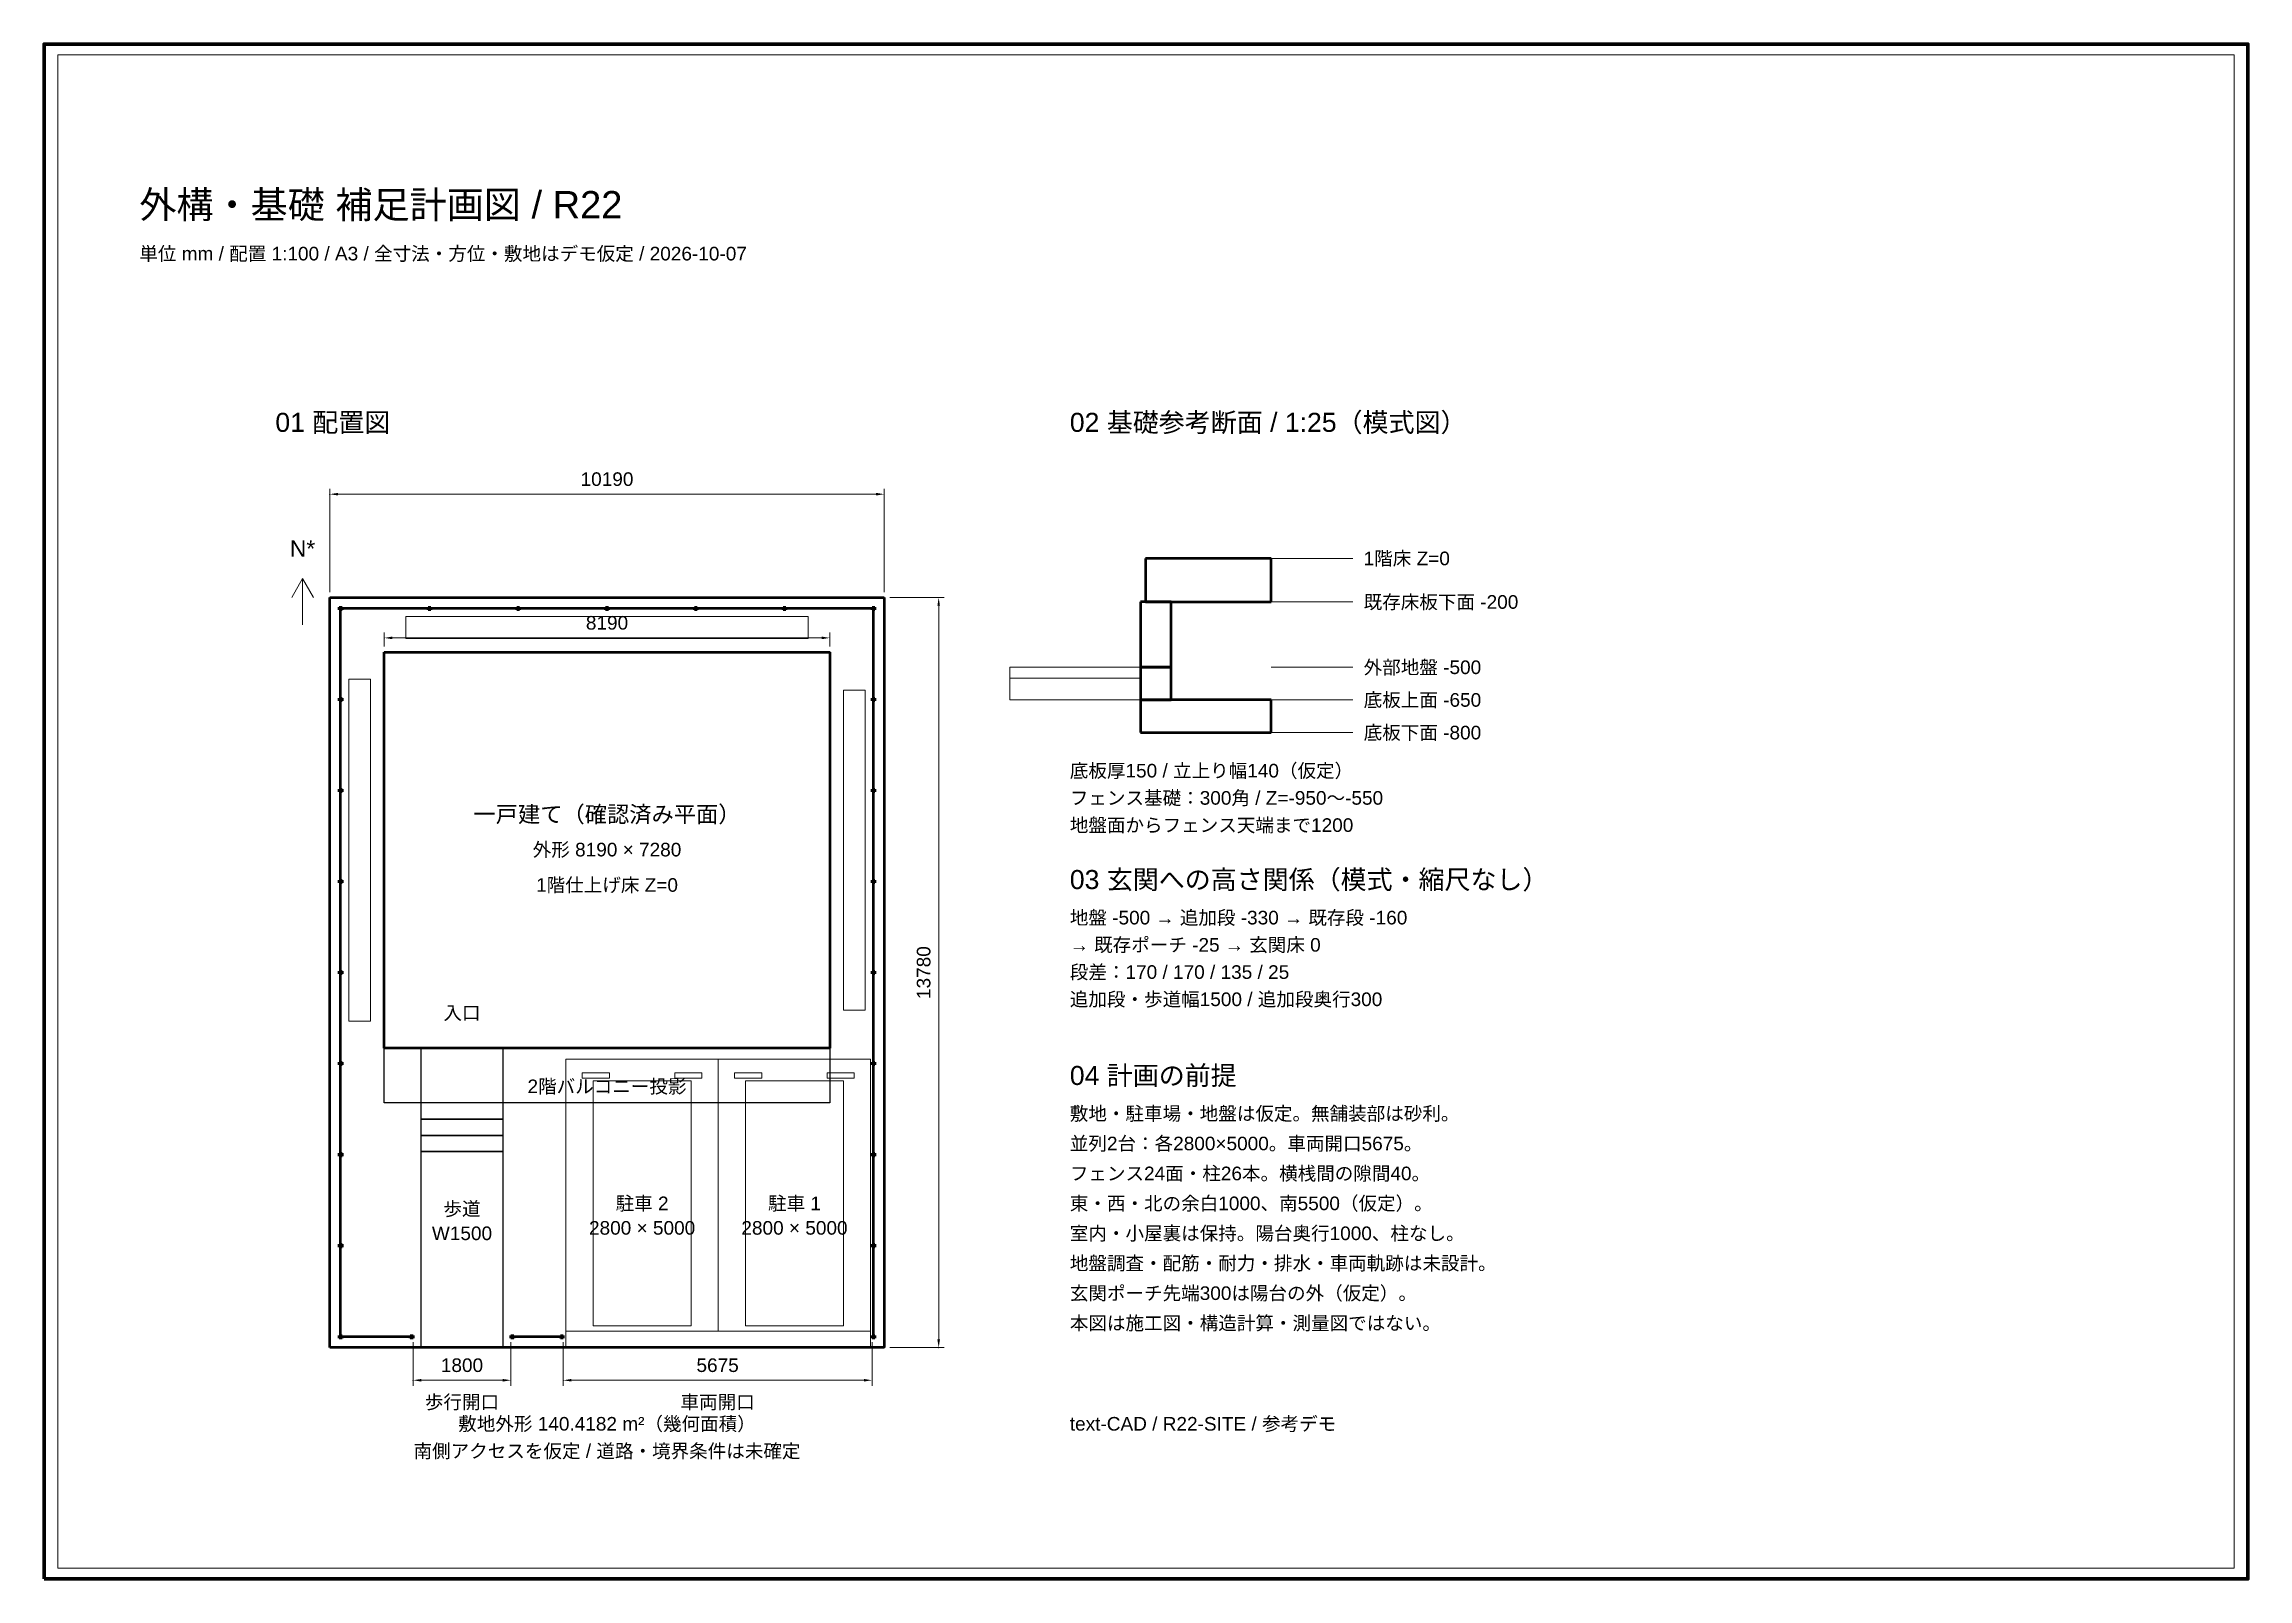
# Paper-space layout 'SITE_A3_1_100' of a CAD drawing. Header units: millimetres. Extents: x 8 to 412, y 8 to 290.
# The model-space entities are those that its viewports show. They can reach past a viewport. Long polylines and large blocks are cut down to what shows.
import ezdxf
from ezdxf.enums import TextEntityAlignment as Align

# ---------------------------------------------------------------- set-up
doc = ezdxf.new("R2010")
doc.units = ezdxf.units.MM
doc.linetypes.add('SITE_DASH', pattern=[300, 200, -100])
for name, color, linetype, lineweight in [('D-BMK-NORT', 7, 'Continuous', 13), ('D-BYP-FIXT', 7, 'Continuous', 13), ('D-STR-DIM', 7, 'Continuous', 13), ('D-STR-DOOR', 7, 'Continuous', 25), ('D-STR-TXT', 7, 'Continuous', 13), ('D-STR-WALL', 7, 'Continuous', 50), ('D-TTL-FRAM', 7, 'Continuous', 70)]:
    doc.layers.add(name, color=color, linetype=linetype, lineweight=lineweight)
doc.layers.add('D-TTL-VPRT', color=7, linetype='Continuous', plot=False)
doc.styles.add('HOUSE_UNICODE', font='Arial Unicode.ttf')
doc.styles.add('OpenSansCondensed-Light', font='OpenSansCondensed-Light.ttf')
doc.dimstyles.new('EZDXF', dxfattribs={"dimtxt": 0.25, "dimasz": 0.175, "dimexe": 0.375, "dimexo": 0.125, "dimgap": 0.1, "dimtad": 1, "dimlfac": 100, "dimzin": 12, "dimdsep": 46, "dimtxsty": 'OpenSansCondensed-Light', "dimblk": 'ARCHTICK', "dimcen": 2.5, "dimazin": 3, "dimtfac": 0.5, "dimtmove": 2, "dimatfit": 3})

# ---------------------------------------------------------------- blocks, each defined once
blk = doc.blocks.new('_CLOSEDFILLED')
at = {"color": 0, "linetype": 'BYBLOCK'}
blk.add_solid([(-1, 0.16), (0, 0), (-1, -0.16)], dxfattribs=at)
blk = doc.blocks.new('*D1')
at = {"layer": 'D-STR-DIM', "color": 7, "lineweight": 13}
for p, q in [((-1000, 8380), (-1000, 10280)), ((-850, 10180), (9040, 10180)), ((9190, 8380), (9190, 10280))]:
    blk.add_line(p, q, dxfattribs=at)
at = {"layer": 'D-STR-DIM'}
for p in [(-1000, 10180), (-1000, 8280), (9190, 8280)]:
    blk.add_point(p, dxfattribs=at)
at = {"layer": 'D-STR-DIM', "color": 7, "xscale": 150, "yscale": 150, "rotation": 180}
blk.add_blockref('_CLOSEDFILLED', (-1000, 10180), dxfattribs=at)
at = {"layer": 'D-STR-DIM', "color": 7, "xscale": 150, "yscale": 150}
blk.add_blockref('_CLOSEDFILLED', (9190, 10180), dxfattribs=at)
at = {"layer": 'D-STR-DIM', "color": 7, "insert": (4095, 10455), "char_height": 250, "attachment_point": 5, "style": 'HOUSE_UNICODE'}
blk.add_mtext('10190', dxfattribs=at)
blk = doc.blocks.new('*D2')
at = {"layer": 'D-STR-DIM', "color": 7, "lineweight": 13}
for p, q in [((9290, 8280), (10290, 8280)), ((10190, -5350), (10190, 8130)), ((9290, -5500), (10290, -5500))]:
    blk.add_line(p, q, dxfattribs=at)
at = {"layer": 'D-STR-DIM'}
for p in [(9190, 8280), (9190, -5500), (10190, -5500)]:
    blk.add_point(p, dxfattribs=at)
at = {"layer": 'D-STR-DIM', "color": 7, "xscale": 150, "yscale": 150}
for p, rotation in [((10190, 8280), 90), ((10190, -5500), 270)]:
    blk.add_blockref('_CLOSEDFILLED', p, dxfattribs=dict(at, rotation=rotation))
at = {"layer": 'D-STR-DIM', "color": 7, "insert": (9915, 1390), "char_height": 250, "attachment_point": 5, "rotation": 90, "style": 'HOUSE_UNICODE'}
blk.add_mtext('13780', dxfattribs=at)
blk = doc.blocks.new('*D3')
at = {"layer": 'D-STR-DIM', "color": 7, "lineweight": 13}
for p, q in [((0, 7380), (0, 7640)), ((150, 7540), (8040, 7540)), ((8190, 7380), (8190, 7640))]:
    blk.add_line(p, q, dxfattribs=at)
at = {"layer": 'D-STR-DIM'}
for p in [(0, 7540), (0, 7280), (8190, 7280)]:
    blk.add_point(p, dxfattribs=at)
at = {"layer": 'D-STR-DIM', "color": 7, "xscale": 150, "yscale": 150, "rotation": 180}
blk.add_blockref('_CLOSEDFILLED', (0, 7540), dxfattribs=at)
at = {"layer": 'D-STR-DIM', "color": 7, "xscale": 150, "yscale": 150}
blk.add_blockref('_CLOSEDFILLED', (8190, 7540), dxfattribs=at)
at = {"layer": 'D-STR-DIM', "color": 7, "insert": (4095, 7815), "char_height": 250, "attachment_point": 5, "style": 'HOUSE_UNICODE'}
blk.add_mtext('8190', dxfattribs=at)
blk = doc.blocks.new('*D4')
at = {"layer": 'D-STR-DIM', "color": 7, "lineweight": 13}
for p, q in [((3290, -5400), (3290, -6200)), ((8965, -5400), (8965, -6200)), ((3440, -6100), (8815, -6100))]:
    blk.add_line(p, q, dxfattribs=at)
at = {"layer": 'D-STR-DIM'}
for p in [(3290, -5300), (8965, -5300), (3290, -6100)]:
    blk.add_point(p, dxfattribs=at)
at = {"layer": 'D-STR-DIM', "color": 7, "xscale": 150, "yscale": 150, "rotation": 180}
blk.add_blockref('_CLOSEDFILLED', (3290, -6100), dxfattribs=at)
at = {"layer": 'D-STR-DIM', "color": 7, "xscale": 150, "yscale": 150}
blk.add_blockref('_CLOSEDFILLED', (8965, -6100), dxfattribs=at)
at = {"layer": 'D-STR-DIM', "color": 7, "insert": (6127.5, -5825), "char_height": 250, "attachment_point": 5, "style": 'HOUSE_UNICODE'}
blk.add_mtext('5675', dxfattribs=at)
blk = doc.blocks.new('*D5')
at = {"layer": 'D-STR-DIM', "color": 7, "lineweight": 13}
for p, q in [((530, -5400), (530, -6200)), ((2330, -5400), (2330, -6200)), ((680, -6100), (2180, -6100))]:
    blk.add_line(p, q, dxfattribs=at)
at = {"layer": 'D-STR-DIM'}
for p in [(530, -5300), (2330, -5300), (530, -6100)]:
    blk.add_point(p, dxfattribs=at)
at = {"layer": 'D-STR-DIM', "color": 7, "xscale": 150, "yscale": 150, "rotation": 180}
blk.add_blockref('_CLOSEDFILLED', (530, -6100), dxfattribs=at)
at = {"layer": 'D-STR-DIM', "color": 7, "xscale": 150, "yscale": 150}
blk.add_blockref('_CLOSEDFILLED', (2330, -6100), dxfattribs=at)
at = {"layer": 'D-STR-DIM', "color": 7, "insert": (1430, -5825), "char_height": 250, "attachment_point": 5, "style": 'HOUSE_UNICODE'}
blk.add_mtext('1800', dxfattribs=at)

msp = doc.modelspace()

# ---------------------------------------------------------------- linework, layer by layer
at = {"layer": 'D-BMK-NORT'}
for p, q in [((-1500, 8630), (-1700, 8280)), ((-1500, 7780), (-1500, 8630)), ((-1500, 8630), (-1300, 8280))]:
    msp.add_line(p, q, dxfattribs=at)
at = {"layer": 'D-BYP-FIXT'}
for p, q in [((6140, -5200), (6140, -200)), ((8940, -5200), (8940, -200))]:
    msp.add_line(p, q, dxfattribs=at)
for points in [[(7790, 7530), (400, 7530), (400, 7930), (7790, 7930)], [(11500, 6800), (13900, 6800), (13900, 7000), (11500, 7000)], [(-250, 500), (-650, 500), (-650, 6780), (-250, 6780)], [(8840, 700), (8440, 700), (8440, 6580), (8840, 6580)], [(11500, 6400), (13900, 6400), (13900, 6800), (11500, 6800)], [(8940, -5500), (3340, -5500), (3340, -200), (8940, -200)], [(4140, -550), (3640, -550), (3640, -450), (4140, -450)], [(5640, -5100), (3840, -5100), (3840, -600), (5640, -600)], [(5840, -550), (5340, -550), (5340, -450), (5840, -450)], [(6940, -550), (6440, -550), (6440, -450), (6940, -450)], [(8440, -5100), (6640, -5100), (6640, -600), (8440, -600)], [(8640, -550), (8140, -550), (8140, -450), (8640, -450)]]:
    msp.add_lwpolyline(points, close=True, dxfattribs=at)
at = {"layer": 'D-BYP-FIXT', "linetype": 'SITE_DASH'}
msp.add_lwpolyline([(8940, -5200), (3340, -5200), (3340, -200), (8940, -200)], close=True, dxfattribs=at)
at = {"layer": 'D-STR-DIM'}
for p, q in [((16300, 9000), (17800, 9000)), ((16300, 8200), (17800, 8200)), ((16300, 7000), (17800, 7000)), ((16300, 6400), (17800, 6400)), ((16300, 5800), (17800, 5800))]:
    msp.add_line(p, q, dxfattribs=at)
at = {"layer": 'D-STR-DOOR'}
msp.add_line((1880, 0), (980, 0), dxfattribs=at)
at = {"layer": 'D-STR-DOOR', "linetype": 'SITE_DASH'}
msp.add_lwpolyline([(8190, -1000), (0, -1000), (0, 0), (8190, 0)], close=True, dxfattribs=at)
at = {"layer": 'D-STR-DOOR'}
for points in [[(2180, -1300), (680, -1300), (680, 0), (2180, 0)], [(2180, -1600), (680, -1600), (680, -1300), (2180, -1300)], [(2180, -1900), (680, -1900), (680, -1600), (2180, -1600)], [(2180, -5500), (680, -5500), (680, -1900), (2180, -1900)]]:
    msp.add_lwpolyline(points, close=True, dxfattribs=at)
at = {"layer": 'D-STR-WALL'}
for p, q in [((16300, 9000), (13988, 9000)), ((13988, 9000), (13988, 8200)), ((16300, 8200), (16300, 9000)), ((-1000, -5500), (-1000, 8280)), ((-1000, 8280), (9190, 8280)), ((-825, 8055), (-825, 8105)), ((-825, 8105), (-775, 8105)), ((-775, 8105), (-775, 8055)), ((806.7, 8055), (806.7, 8105)), ((806.7, 8105), (856.7, 8105)), ((856.7, 8105), (856.7, 8055)), ((2438.3, 8055), (2438.3, 8105)), ((2438.3, 8105), (2488.3, 8105)), ((2488.3, 8105), (2488.3, 8055)), ((4070, 8055), (4070, 8105)), ((4070, 8105), (4120, 8105)), ((4120, 8105), (4120, 8055)), ((5701.7, 8055), (5701.7, 8105)), ((5701.7, 8105), (5751.7, 8105)), ((5751.7, 8105), (5751.7, 8055)), ((7333.3, 8055), (7333.3, 8105)), ((7333.3, 8105), (7383.3, 8105)), ((7383.3, 8105), (7383.3, 8055)), ((8965, 8055), (8965, 8105)), ((8965, 8105), (9015, 8105)), ((9015, 8105), (9015, 8055)), ((9190, 8280), (9190, -5500)), ((14460, 8200), (13900, 8200)), ((13900, 8200), (13900, 7000)), ((13988, 8200), (16300, 8200)), ((14460, 7000), (14460, 8200)), ((-775, 8055), (-825, 8055)), ((-800, 6432.5), (-800, 8055)), ((806.7, 8080), (-775, 8080)), ((856.7, 8055), (806.7, 8055)), ((2438.3, 8080), (856.7, 8080)), ((2488.3, 8055), (2438.3, 8055)), ((4070, 8080), (2488.3, 8080)), ((4120, 8055), (4070, 8055)), ((5701.7, 8080), (4120, 8080)), ((5751.7, 8055), (5701.7, 8055)), ((7333.3, 8080), (5751.7, 8080)), ((7383.3, 8055), (7333.3, 8055)), ((8965, 8080), (7383.3, 8080)), ((9015, 8055), (8965, 8055)), ((8990, 6432.5), (8990, 8055)), ((0, 0), (0, 7280)), ((0, 7280), (8190, 7280)), ((8190, 7280), (8190, 0)), ((13900, 7000), (14460, 7000)), ((14460, 7000), (13900, 7000)), ((13900, 7000), (13900, 6400)), ((14460, 6400), (14460, 7000)), ((-825, 6382.5), (-825, 6432.5)), ((-825, 6432.5), (-775, 6432.5)), ((-775, 6382.5), (-825, 6382.5)), ((-800, 4760), (-800, 6382.5)), ((-775, 6432.5), (-775, 6382.5)), ((8965, 6382.5), (8965, 6432.5)), ((8965, 6432.5), (9015, 6432.5)), ((9015, 6382.5), (8965, 6382.5)), ((8990, 4760), (8990, 6382.5)), ((9015, 6432.5), (9015, 6382.5)), ((13900, 6400), (14460, 6400)), ((16300, 6400), (13900, 6400)), ((13900, 6400), (13900, 5800)), ((16300, 5800), (16300, 6400)), ((13900, 5800), (16300, 5800)), ((-825, 4710), (-825, 4760)), ((-825, 4760), (-775, 4760)), ((-775, 4710), (-825, 4710)), ((-800, 3087.5), (-800, 4710)), ((-775, 4760), (-775, 4710)), ((8965, 4710), (8965, 4760)), ((8965, 4760), (9015, 4760)), ((9015, 4710), (8965, 4710)), ((8990, 3087.5), (8990, 4710)), ((9015, 4760), (9015, 4710)), ((-825, 3037.5), (-825, 3087.5)), ((-825, 3087.5), (-775, 3087.5)), ((-775, 3037.5), (-825, 3037.5)), ((-800, 1415), (-800, 3037.5)), ((-775, 3087.5), (-775, 3037.5)), ((8965, 3037.5), (8965, 3087.5)), ((8965, 3087.5), (9015, 3087.5)), ((9015, 3037.5), (8965, 3037.5)), ((8990, 1415), (8990, 3037.5)), ((9015, 3087.5), (9015, 3037.5)), ((-825, 1365), (-825, 1415)), ((-825, 1415), (-775, 1415)), ((-775, 1365), (-825, 1365)), ((-800, -257.5), (-800, 1365)), ((-775, 1415), (-775, 1365)), ((8965, 1365), (8965, 1415)), ((8965, 1415), (9015, 1415)), ((9015, 1365), (8965, 1365)), ((8990, -257.5), (8990, 1365)), ((9015, 1415), (9015, 1365)), ((8190, 0), (0, 0)), ((-825, -307.5), (-825, -257.5)), ((-825, -257.5), (-775, -257.5)), ((-775, -307.5), (-825, -307.5)), ((-800, -1930), (-800, -307.5)), ((-775, -257.5), (-775, -307.5)), ((8965, -307.5), (8965, -257.5)), ((8965, -257.5), (9015, -257.5)), ((9015, -307.5), (8965, -307.5)), ((8990, -1930), (8990, -307.5)), ((9015, -257.5), (9015, -307.5)), ((-825, -1980), (-825, -1930)), ((-825, -1930), (-775, -1930)), ((-775, -1980), (-825, -1980)), ((-800, -3602.5), (-800, -1980)), ((-775, -1930), (-775, -1980)), ((8965, -1980), (8965, -1930)), ((8965, -1930), (9015, -1930)), ((9015, -1980), (8965, -1980)), ((8990, -3602.5), (8990, -1980)), ((9015, -1930), (9015, -1980)), ((-825, -3652.5), (-825, -3602.5)), ((-825, -3602.5), (-775, -3602.5)), ((-775, -3602.5), (-775, -3652.5)), ((8965, -3652.5), (8965, -3602.5)), ((8965, -3602.5), (9015, -3602.5)), ((9015, -3602.5), (9015, -3652.5)), ((-775, -3652.5), (-825, -3652.5)), ((-800, -5275), (-800, -3652.5)), ((9015, -3652.5), (8965, -3652.5)), ((8990, -5275), (8990, -3652.5)), ((9190, -5500), (-1000, -5500)), ((-825, -5325), (-825, -5275)), ((-825, -5275), (-775, -5275)), ((-775, -5325), (-825, -5325)), ((-775, -5275), (-775, -5325)), ((480, -5300), (-775, -5300)), ((480, -5325), (480, -5275)), ((480, -5275), (530, -5275)), ((530, -5325), (480, -5325)), ((530, -5275), (530, -5325)), ((2330, -5325), (2330, -5275)), ((2330, -5275), (2380, -5275)), ((2380, -5325), (2330, -5325)), ((2380, -5275), (2380, -5325)), ((3240, -5300), (2380, -5300)), ((3240, -5325), (3240, -5275)), ((3240, -5275), (3290, -5275)), ((3290, -5325), (3240, -5325)), ((3290, -5275), (3290, -5325)), ((8965, -5325), (8965, -5275)), ((8965, -5275), (9015, -5275)), ((9015, -5325), (8965, -5325)), ((9015, -5275), (9015, -5325))]:
    msp.add_line(p, q, dxfattribs=at)

# ---------------------------------------------------------------- texts
at = {"layer": 'D-STR-TXT', "style": 'HOUSE_UNICODE'}
for s, height, p in [('外構・基礎 補足計画図 / R22', 500, (-4500, 15500)), ('単位 mm / 配置 1:100 / A3 / 全寸法・方位・敷地はデモ仮定 / 2026-10-07', 250, (-4500, 14600)), ('01 配置図', 350, (-2000, 11500)), ('02 基礎参考断面 / 1:25（模式図）', 350, (12600, 11500)), ('1階床 Z=0', 250, (18000, 9000)), ('既存床板下面 -200', 250, (18000, 8200)), ('外部地盤 -500', 250, (18000, 7000)), ('底板上面 -650', 250, (18000, 6400)), ('底板下面 -800', 250, (18000, 5800)), ('底板厚150 / 立上り幅140（仮定）', 250, (12600, 5100)), ('フェンス基礎：300角 / Z=-950～-550', 250, (12600, 4600)), ('地盤面からフェンス天端まで1200', 250, (12600, 4100)), ('03 玄関への高さ関係（模式・縮尺なし）', 350, (12600, 3100)), ('地盤 -500 → 追加段 -330 → 既存段 -160', 250, (12600, 2400)), ('→ 既存ポーチ -25 → 玄関床 0', 250, (12600, 1900)), ('段差：170 / 170 / 135 / 25', 250, (12600, 1400)), ('追加段・歩道幅1500 / 追加段奥行300', 250, (12600, 900)), ('04 計画の前提', 350, (12600, -500)), ('敷地・駐車場・地盤は仮定。無舗装部は砂利。', 250, (12600, -1200)), ('並列2台：各2800×5000。車両開口5675。', 250, (12600, -1750)), ('フェンス24面・柱26本。横桟間の隙間40。', 250, (12600, -2300)), ('東・西・北の余白1000、南5500（仮定）。', 250, (12600, -2850)), ('室内・小屋裏は保持。陽台奥行1000、柱なし。', 250, (12600, -3400)), ('地盤調査・配筋・耐力・排水・車両軌跡は未設計。', 250, (12600, -3950)), ('玄関ポーチ先端300は陽台の外（仮定）。', 250, (12600, -4500)), ('本図は施工図・構造計算・測量図ではない。', 250, (12600, -5050)), ('text-CAD / R22-SITE / 参考デモ', 250, (12600, -6900))]:
    msp.add_text(s, height=height, dxfattribs=at).set_placement(p, align=Align.MIDDLE_LEFT)
for s, height, p in [('N*', 300, (-1500, 9180)), ('一戸建て（確認済み平面）', 300, (4095, 4300)), ('外形 8190 × 7280', 250, (4095, 3650)), ('1階仕上げ床 Z=0', 250, (4095, 3000)), ('入口', 250, (1430, 650)), ('2階バルコニー投影', 250, (4095, -700)), ('歩道', 250, (1430, -2950)), ('駐車 2', 250, (4740, -2850)), ('駐車 1', 250, (7540, -2850)), ('2800 × 5000', 250, (4740, -3300)), ('2800 × 5000', 250, (7540, -3300)), ('W1500', 250, (1430, -3400)), ('歩行開口', 250, (1430, -6500)), ('車両開口', 250, (6127.5, -6500)), ('敷地外形 140.4182 m²（幾何面積）', 250, (4095, -6900)), ('南側アクセスを仮定 / 道路・境界条件は未確定', 250, (4095, -7400))]:
    msp.add_text(s, height=height, dxfattribs=at).set_placement(p, align=Align.MIDDLE_CENTER)

# ---------------------------------------------------------------- dimensions: what is measured, and where the dimension line sits
at = {"layer": 'D-STR-DIM'}
for base, p1, p2, picture, middle in [((-1000, 10180), (-1000, 8280), (9190, 8280), '*D1', (4095, 10455)), ((0, 7540), (0, 7280), (8190, 7280), '*D3', (4095, 7815)), ((530, -6100), (530, -5300), (2330, -5300), '*D5', (1430, -5825)), ((3290, -6100), (3290, -5300), (8965, -5300), '*D4', (6127.5, -5825))]:
    dim = msp.add_linear_dim(base=base, p1=p1, p2=p2, dimstyle='EZDXF', override={"dimtxt": 250, "dimasz": 150, "dimexe": 100, "dimexo": 100, "dimgap": 150, "dimtad": 1, "dimdec": 0, "dimlfac": 1, "dimlunit": 2, "dimtxsty": 'HOUSE_UNICODE', "dimclrd": 7, "dimclre": 7, "dimclrt": 7, "dimlwd": 13, "dimlwe": 13}, dxfattribs=at)
    dim.commit()
    dim.dimension.update_dxf_attribs({"geometry": picture, "text_midpoint": middle})
dim = msp.add_linear_dim(base=(10190, -5500), p1=(9190, -5500), p2=(9190, 8280), angle=90, dimstyle='EZDXF', override={"dimtxt": 250, "dimasz": 150, "dimexe": 100, "dimexo": 100, "dimgap": 150, "dimtad": 1, "dimdec": 0, "dimlfac": 1, "dimlunit": 2, "dimtxsty": 'HOUSE_UNICODE', "dimclrd": 7, "dimclre": 7, "dimclrt": 7, "dimlwd": 13, "dimlwe": 13}, dxfattribs=at)
dim.commit()
dim.dimension.update_dxf_attribs({"geometry": '*D2', "text_midpoint": (9915, 1390)})

psp = doc.layouts.new('SITE_A3_1_100')

# ---------------------------------------------------------------- linework, layer by layer
at = {"layer": 'D-TTL-FRAM'}
psp.add_lwpolyline([(7.5, 7.5), (412.5, 7.5), (412.5, 289.5), (7.5, 289.5)], close=True, dxfattribs=at)

# ---------------------------------------------------------------- viewports
at = {"layer": 'D-TTL-VPRT'}
psp.add_viewport(center=(210, 148.5), size=(400, 278), view_center_point=(14000, 4350), view_height=27800, dxfattribs=at)

doc.saveas('drawing.dxf')
